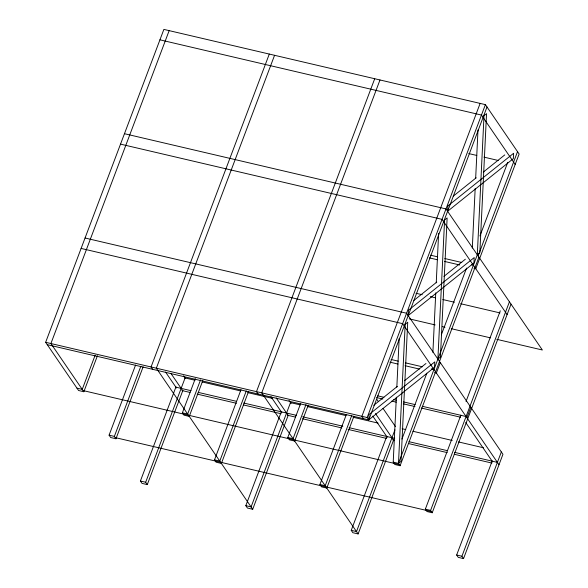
<?xml version="1.0" encoding="UTF-8"?>
<svg xmlns="http://www.w3.org/2000/svg" width="588" height="588" viewBox="0 0 588 588"><rect width="100%" height="100%" fill="white"/><g stroke="black" fill="none" stroke-linecap="round" stroke-linejoin="round"><path stroke-width="0.88" d="M473.994 268.319L475.78 268.738L519.13 154.005L485.401 104.635L163.876 29.4L45.644 342.304L367.169 417.531L368.772 419.883L369.029 414.533L434.789 361.885L434.532 367.235L368.772 419.883L47.246 344.656M478.919 257.132L400.09 465.733L394.82 464.498L393.218 462.146L396.349 397.172M396.834 387.102L399.171 338.6M400.09 465.733L398.488 463.381L405.191 324.275L407.719 322.253L401.016 461.352L398.488 463.381L393.218 462.146M432.893 352.352L435.759 292.868M436.245 282.806L438.626 233.385M472.304 248.055L475.17 188.572M475.655 178.502L477.993 129.999M477.309 254.78L484.012 115.674L486.541 113.653L479.837 252.752L477.309 254.78L398.488 463.381M169.153 30.635L50.913 343.532L83.841 391.733L97.446 355.725M95.153 355.181L82.232 389.381L76.962 388.146M143.097 366.941L115.961 438.758L110.691 437.523L109.081 435.171L135.571 365.067M115.961 438.758L114.351 436.406L140.841 366.302M269.297 54.067L151.065 366.971L152.667 369.315M274.567 55.301L156.334 368.198L252.7 509.267L288.23 415.224M182.817 390.557L147.279 484.6L142.009 483.365L140.4 481.021L175.937 386.978M147.279 484.6L145.67 482.248L185.088 377.952M202.823 380.495L189.255 416.4L183.985 415.165L182.383 412.813L195.304 378.621M200.574 379.848L187.653 414.048L182.383 412.813M248.511 391.608L221.375 463.425L216.105 462.19L214.502 459.838L240.992 389.734M246.262 390.969L219.772 461.073L214.502 459.838M374.718 78.733L256.478 391.637L258.088 393.982M379.988 79.968L261.748 392.865L358.114 533.933L393.651 439.89M252.7 509.267L247.423 508.032L245.821 505.68L281.358 411.644M290.501 402.618L251.091 506.915L245.821 505.68M308.244 405.161L294.676 441.066L289.406 439.831L287.797 437.479L300.718 403.287M305.988 404.515L293.067 438.714L287.797 437.479M353.932 416.275L326.796 488.084L321.526 486.857L319.916 484.505L346.413 414.4M351.683 415.635L325.193 485.739L319.916 484.505M480.131 103.4L361.899 416.297L363.502 418.649M367.169 417.531L485.401 104.635M368.772 419.883L487.011 106.979M358.114 533.933L352.844 532.699L351.242 530.347L386.772 436.311M394.952 429.85L356.512 531.581L351.242 530.347M401.942 439.067L426.815 373.233M441.353 334.763L466.549 268.077M479.948 235.913L507.731 162.391M478.118 255.956L517.528 151.653M440.309 362.605L436.37 373.035L434.583 372.616M511.038 304.15L432.217 512.751L426.947 511.523L425.337 509.171L460.874 415.128M466.041 401.45L500.285 310.824M432.217 512.751L430.607 510.399L509.436 301.798M466.879 417.708L470.826 407.278M85.054 238L406.58 313.235L502.946 454.296L463.535 558.6L458.265 557.365L456.655 555.013L492.193 460.977M463.535 558.6L461.925 556.248L501.336 451.951M453.304 196.113L476.177 177.804M483.329 172.078L504.769 154.909M413.893 300.417L436.766 282.1M443.911 276.382L465.358 259.212M373.77 405.286L397.356 386.404M404.5 380.679L425.947 363.509M159.936 39.83L481.462 115.064L515.191 164.434M468.746 153.571L476.787 155.452M483.931 157.121L498.22 160.465M124.465 133.704L445.991 208.931L542.356 350L496.794 339.335M120.525 144.133L442.051 219.361L507.099 314.58M430.497 255.177L437.641 256.853M444.793 258.522L461.756 262.491M471.583 264.791L473.369 265.21M429.336 257.867L437.376 259.749M444.521 261.425L459.706 264.975M415.995 293.265L422.25 294.728M430.291 296.609L435.649 297.866M442.793 299.535L454.406 302.254M460.654 303.717L499.954 312.912M409.248 318.85L435.149 324.914M442.301 326.59L444.976 327.215M451.231 328.677L490.539 337.872M81.115 248.43L402.64 323.665L499.006 464.726M391.086 359.481L398.23 361.15M405.375 362.825L422.346 366.794M431.276 368.882L433.959 369.507M389.925 362.171L397.966 364.053M405.11 365.721L419.398 369.066M377.658 395.842L383.913 397.304M393.74 399.605L396.415 400.23M403.559 401.905L415.172 404.618M422.316 406.293L466.078 416.532M376.585 397.569L382.839 399.031M391.77 401.119L396.238 402.163M403.383 403.838L414.988 406.551M421.243 408.013L460.544 417.208M184.279 377.761L194.995 380.267M202.14 381.943L240.543 390.924M247.688 392.6L272.7 398.451M290.56 402.633L300.387 404.926M307.531 406.602L345.935 415.584M353.079 417.26L378.091 423.11M402.199 428.755L405.771 429.585M412.923 431.261L452.216 440.456M458.471 441.919L483.476 447.769M175.871 387.147L191.056 390.697M198.2 392.372L236.604 401.354M243.748 403.03L296.448 415.356M302.695 416.819L342.885 426.226M349.14 427.689L394.688 438.347M408.976 441.691L447.38 450.673M454.531 452.348L497.397 462.381M181.942 390.542L189.983 392.424M197.127 394.092L236.427 403.287M243.572 404.963L281.079 413.739M287.334 415.201L295.374 417.083M302.519 418.752L341.812 427.946M348.067 429.409L386.47 438.398M392.725 439.861L394.511 440.28M408.8 443.624L447.203 452.606M454.348 454.281L491.862 463.057M83.033 390.557L399.289 464.557M83.841 391.733L78.564 390.498L45.644 342.304M109.081 435.171L114.351 436.406M425.337 509.171L430.607 510.399M115.16 437.582L431.408 511.575M140.4 481.021L145.67 482.248M456.655 555.013L461.925 556.248M465.755 422.544L492.7 461.977M376.805 399.296L378.356 401.575M383.023 408.395L395.452 426.601M375.453 413.518L393.585 440.067M372.77 416.076L387.279 437.31M289.002 400.413L291.075 403.449M276.25 397.951L288.164 415.4M270.98 396.724L281.858 412.644M183.581 375.754L185.139 378.025M170.836 373.284L182.75 390.733M165.559 372.057L176.444 387.984M408.447 310.236L408.19 315.587L473.943 262.932L474.2 257.581L408.447 310.236M444.601 219.978L437.898 359.077L440.427 357.056L447.13 217.95L444.601 219.978M447.858 205.932L447.6 211.283L513.353 158.628L513.611 153.284L447.858 205.932"/></g></svg>
